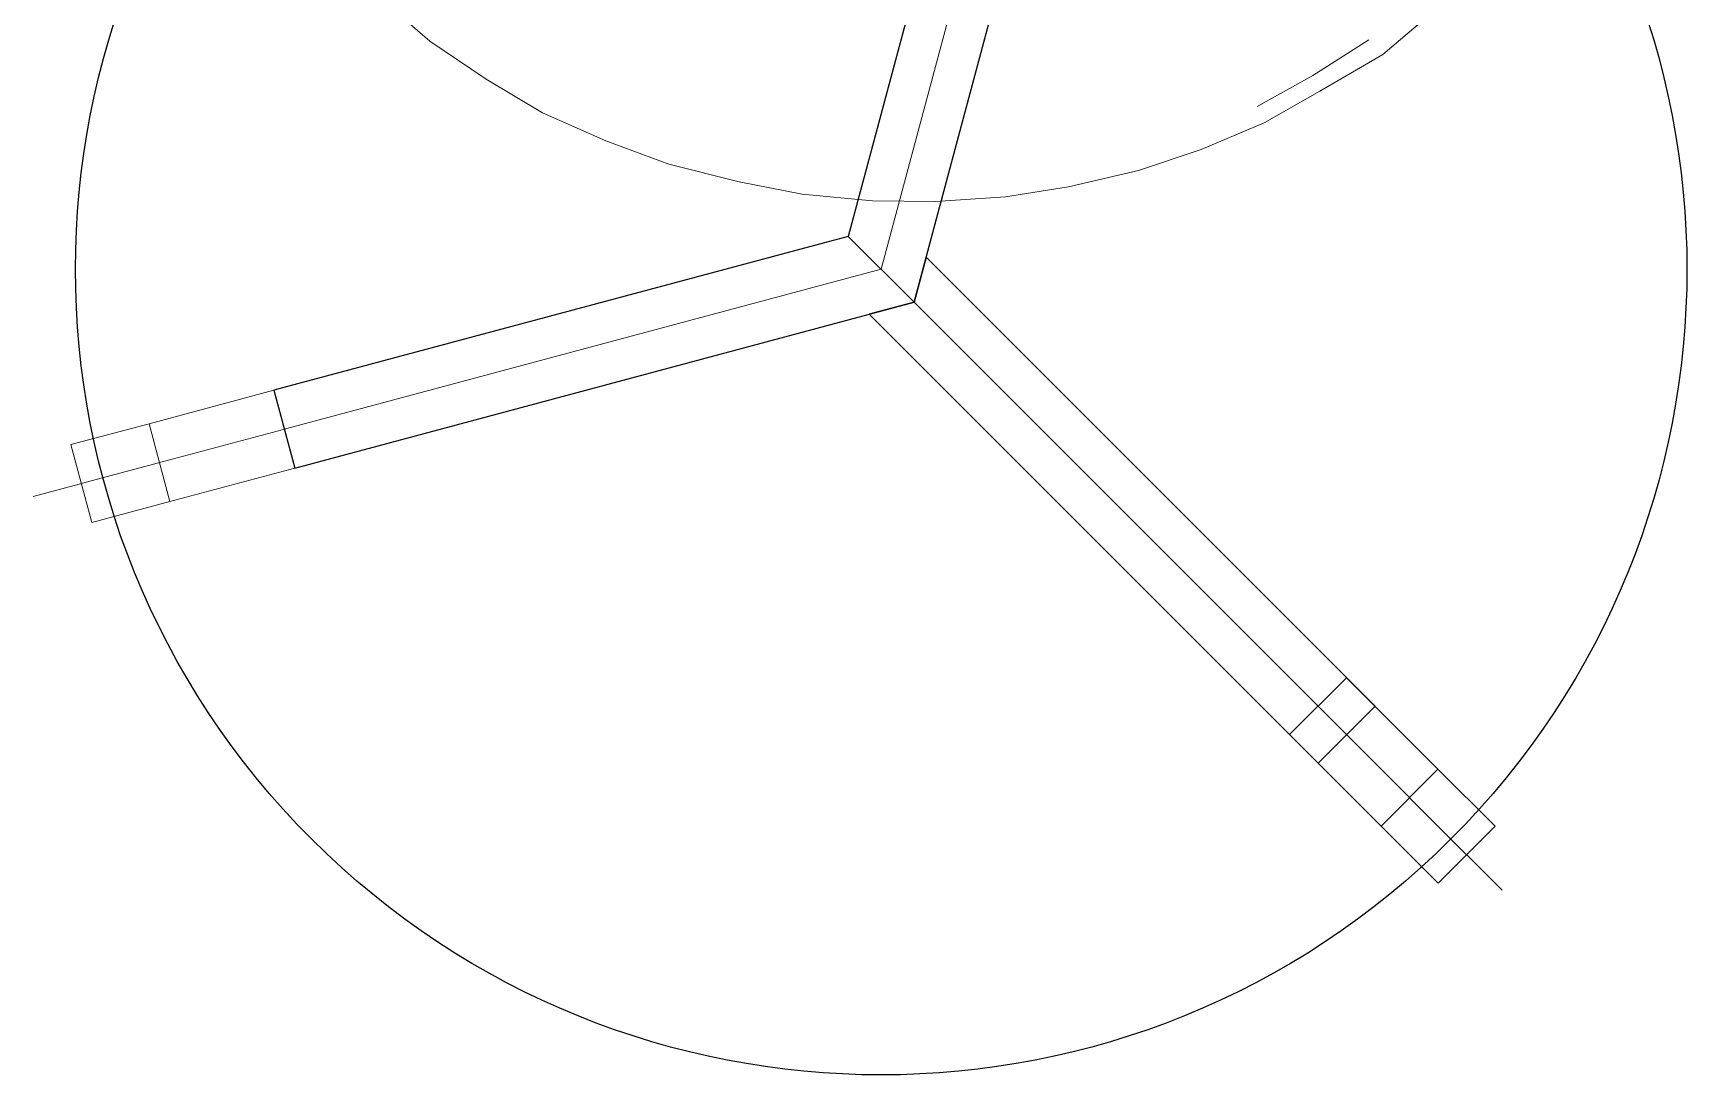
# Model space of a CAD drawing. Header units: millimetres. Extents: x 233224 to 234067, y -13631 to -11613.
# Drawn here: x 233347 to 233408.5, y -13497.5 to -13458.7 of the extents above; entities that cross this region are included whole.
import ezdxf

# ---------------------------------------------------------------- set-up
doc = ezdxf.new("R2010")
doc.units = ezdxf.units.MM
doc.header["$MEASUREMENT"] = 0
doc.set_wipeout_variables(frame=1)
doc.linetypes.add('Wipeout_Contour', pattern=[1000, 0, -1000])
for name, color, linetype in [('Doseme - BA', 7, 'Continuous'), ('Int - Furniture', 7, 'Continuous'), ('Str - Column', 7, 'Continuous')]:
    doc.layers.add(name, color=color, linetype=linetype)
doc.layers.add('Doseme - BA_Pen_No__1', color=7, linetype='Continuous', lineweight=13)
doc.layers.add('Doseme - BA_Pen_No__41', color=7, linetype='Continuous', lineweight=25)
doc.layers.add('Int - Furniture _Pen_No__4', color=7, linetype='Continuous', lineweight=20, true_color=0x029e21)
doc.layers.add('Str - Column_Pen_No__88', color=7, linetype='Continuous', lineweight=20, true_color=0xfd4435)

# ---------------------------------------------------------------- blocks, each defined once
blk = doc.blocks.new('Column_17', base_point=(227410.52, -12345.54))
at = {"color": 254, "linetype": 'Wipeout_Contour', "lineweight": 0, "ltscale": 1366521.328559145}
blk.add_wipeout([(227389.26, -12345.5), (227410.56, -12366.79), (227423.29, -12379.52), (227444.5, -12358.31), (227431.77, -12345.58), (227410.48, -12324.29)], dxfattribs=at).dxf.layer = 'Str - Column'
at = {"layer": 'Str - Column_Pen_No__88', "linetype": 'Continuous'}
for p, q in [((227410.48, -12324.29), (227389.26, -12345.5)), ((227444.5, -12358.31), (227410.48, -12324.29)), ((227423.29, -12379.52), (227389.26, -12345.5)), ((227444.58, -12400.82), (227423.29, -12379.52))]:
    blk.add_line(p, q, dxfattribs=at)
at = {"color": 254, "linetype": 'Wipeout_Contour', "lineweight": 0, "ltscale": 911124.788011}
blk.add_wipeout([(227444.5, -12358.31), (227423.29, -12379.52), (227444.58, -12400.82), (227465.8, -12379.6)], dxfattribs=at).dxf.layer = 'Str - Column'
at = {"layer": 'Str - Column_Pen_No__88', "linetype": 'Continuous'}
for p, q in [((227444.5, -12358.31), (227423.29, -12379.52)), ((227465.8, -12379.6), (227444.5, -12358.31)), ((227423.29, -12379.52), (227444.58, -12400.82)), ((227444.58, -12400.82), (227465.8, -12379.6))]:
    blk.add_line(p, q, dxfattribs=at)
blk = doc.blocks.new('Column_19', base_point=(227000.41, -12235.65))
at = {"color": 254, "linetype": 'Wipeout_Contour', "lineweight": 0, "ltscale": 1363916.949686908}
blk.add_wipeout([(226981.98, -12225.06), (226964.59, -12229.72), (226972.36, -12258.7), (226989.75, -12254.04), (227018.84, -12246.24), (227011.07, -12217.27)], dxfattribs=at).dxf.layer = 'Str - Column'
at = {"layer": 'Str - Column_Pen_No__88', "linetype": 'Continuous'}
for p, q in [((226964.59, -12229.72), (227011.07, -12217.27)), ((227018.84, -12246.24), (227011.07, -12217.27)), ((226935.5, -12237.51), (226964.59, -12229.72)), ((226972.36, -12258.7), (227018.84, -12246.24)), ((226943.27, -12266.49), (226972.36, -12258.7))]:
    blk.add_line(p, q, dxfattribs=at)
at = {"color": 254, "linetype": 'Wipeout_Contour', "lineweight": 0, "ltscale": 909136.760099}
blk.add_wipeout([(226972.36, -12258.7), (226964.59, -12229.72), (226935.5, -12237.51), (226943.27, -12266.49)], dxfattribs=at).dxf.layer = 'Str - Column'
at = {"layer": 'Str - Column_Pen_No__88', "linetype": 'Continuous'}
for p, q in [((226964.59, -12229.72), (226935.5, -12237.51)), ((226972.36, -12258.7), (226964.59, -12229.72)), ((226935.5, -12237.51), (226943.27, -12266.49)), ((226943.27, -12266.49), (226972.36, -12258.7))]:
    blk.add_line(p, q, dxfattribs=at)
blk = doc.blocks.new('RH_indastrial_lamp')
at = {"layer": 'Int - Furniture _Pen_No__4', "linetype": 'Continuous'}
for p, q in [((18101.72, 656.58), (18125.2, 660.24)), ((18125.2, 660.24), (18151.28, 661.79)), ((18151.28, 661.79), (18174.76, 661.31)), ((18174.76, 661.31), (18200.85, 658.69)), ((18075.63, 650.78), (18101.72, 656.58)), ((18200.85, 658.69), (18224.33, 653.96)), ((18224.33, 653.96), (18250.42, 647.2)), ((18052.17, 643.05), (18075.63, 650.78)), ((18250.42, 647.2), (18273.9, 638.4)), ((18028.68, 633.26), (18052.17, 643.05)), ((18273.9, 638.4), (18297.38, 627.72)), ((18007.81, 621.6), (18028.68, 633.26)), ((18010.43, 615.82), (18031.29, 627.22)), ((18297.38, 627.72), (18318.24, 615.08)), ((17984.33, 608.15), (18007.81, 621.6)), ((17989.55, 602.61), (18010.43, 615.82)), ((18318.24, 615.08), (18339.12, 600.74)), ((17966.07, 592.91), (17984.33, 608.15)), ((18339.12, 600.74), (18357.38, 584.67))]:
    blk.add_line(p, q, dxfattribs=at)
blk = doc.blocks.new('Slab_117', base_point=(227399.91, -12356.15))
at = {"layer": 'Doseme - BA_Pen_No__41', "linetype": 'Continuous', "flags": 128}
blk.add_lwpolyline([(227399.91, -12356.15), (227421.12, -12334.93), (227253.92, -12167.72), (227249.43, -12184.45), (227232.7, -12188.94)], close=True, dxfattribs=at)
blk = doc.blocks.new('Slab_118', base_point=(227224.94, -12159.96))
at = {"layer": 'Doseme - BA_Pen_No__41', "linetype": 'Continuous', "flags": 128}
blk.add_lwpolyline([(227224.94, -12159.96), (227011.07, -12217.27), (227018.84, -12246.24), (227249.43, -12184.45)], close=True, dxfattribs=at)
blk = doc.blocks.new('Slab_119', base_point=(227449.32, -11960.08))
at = {"layer": 'Doseme - BA_Pen_No__41', "linetype": 'Continuous', "flags": 128}
blk.add_lwpolyline([(227449.32, -11960.08, -1), (227025.05, -12384.34, -1)], format="xyb", close=True, dxfattribs=at)
blk = doc.blocks.new('Slab_120', base_point=(227315.12, -11939.31))
at = {"layer": 'Doseme - BA_Pen_No__41', "linetype": 'Continuous', "flags": 128}
blk.add_lwpolyline([(227315.12, -11939.31), (227286.14, -11931.55), (227224.94, -12159.96), (227249.43, -12184.45)], close=True, dxfattribs=at)

msp = doc.modelspace()

# ---------------------------------------------------------------- linework, layer by layer
at = {"layer": 'Doseme - BA_Pen_No__1', "linetype": 'Continuous'}
msp.add_line((233378.548, -13467.465), (233387.01, -13435.885), dxfattribs=at)

# ---------------------------------------------------------------- block references
at = {"layer": 'Doseme - BA', "linetype": 'Continuous', "xscale": 0.1, "yscale": 0.1, "zscale": 0.1}
msp.add_blockref('Slab_120', (233386.341, -13444.175), dxfattribs=at)
at = {"layer": 'Int - Furniture', "color": 104, "linetype": 'Continuous', "lineweight": 20, "true_color": 0x029e21, "xscale": 0.09999999999999999, "yscale": 0.09999999999999999, "zscale": 100, "rotation": 180.3864042976297}
msp.add_blockref('RH_indastrial_lamp', (235195.206, -13386.525), dxfattribs=at)
at = {"layer": 'Str - Column', "color": 14, "lineweight": 35, "true_color": 0xa80f02, "xscale": 0.1, "yscale": 0.1, "zscale": 0.1}
for name, p in [('Column_19', (233354.87, -13473.809)), ('Column_17', (233395.881, -13484.798))]:
    msp.add_blockref(name, p, dxfattribs=at)

# ---------------------------------------------------------------- next in the draw order: linework, layer by layer
at = {"layer": 'Doseme - BA_Pen_No__1', "linetype": 'Continuous'}
for q in [(233346.968, -13475.926), (233401.666, -13490.583), (233401.666, -13490.583)]:
    msp.add_line((233378.548, -13467.465), q, dxfattribs=at)

# ---------------------------------------------------------------- next in the draw order: block references
at = {"layer": 'Doseme - BA', "linetype": 'Continuous', "xscale": 0.1, "yscale": 0.1, "zscale": 0.1}
for name, p in [('Slab_119', (233399.761, -13446.251)), ('Slab_118', (233377.323, -13466.24)), ('Slab_117', (233394.82, -13485.858))]:
    msp.add_blockref(name, p, dxfattribs=at)

doc.saveas('drawing.dxf')
